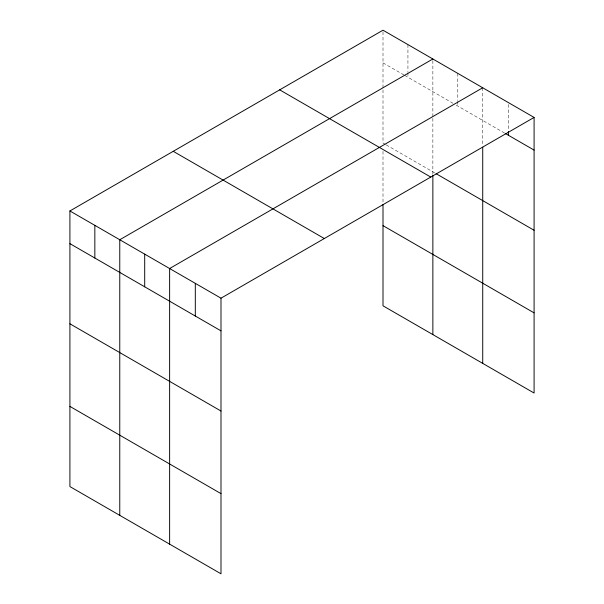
<?xml version="1.0" encoding="UTF-8"?>
<svg xmlns="http://www.w3.org/2000/svg" width="604" height="604" viewBox="0 0 604 604"><rect width="100%" height="100%" fill="white"/><g stroke="black" fill="none" stroke-linecap="round" stroke-linejoin="round"><path stroke-width="0.45" stroke-dasharray="3.02 2.27" d="M383.004 87.754L383.004 30.2M432.864 116.534L432.864 58.988M383.004 62.869L403.917 74.941M404.718 75.409L452.97 103.261M456.186 105.119L504.393 132.956M385.42 144.431L383.004 143.042L383.004 89.596M386.228 144.9L435.28 173.22M508.402 104.462L508.402 130.6M482.724 87.769L482.724 145.322M457.794 73.378L457.794 100.445M457.794 101.381L457.794 106.047M432.864 118.376L432.864 174.579M407.934 44.59L407.934 71.665M407.934 72.593L407.934 77.267M383.004 151.302L383.004 202.695"/><path stroke-width="0.91" d="M534.087 117.425L220.996 298.187L220.996 573.8L69.913 486.575L69.913 210.962L383.004 30.2L534.087 117.425L534.087 393.038L383.004 305.813L383.004 204.529M432.864 58.988L119.766 239.75L119.766 515.355M482.724 87.769L169.626 268.531L169.626 544.144M505.193 133.416L534.087 150.094M436.08 173.68L534.087 230.267M279.682 89.853L430.765 177.078M383.004 225.639L534.087 312.864M173.235 151.31L324.318 238.535M69.913 210.962L220.996 298.187M69.913 243.638L220.996 330.864M69.913 323.804L220.996 411.03M69.913 406.401L220.996 493.634M508.402 131.536L508.402 135.266M482.724 147.165L482.724 363.382M432.864 175.5L432.864 334.593M195.311 283.359L195.311 316.035M144.696 254.141L144.696 286.809M94.843 225.36L94.843 258.029"/></g></svg>
